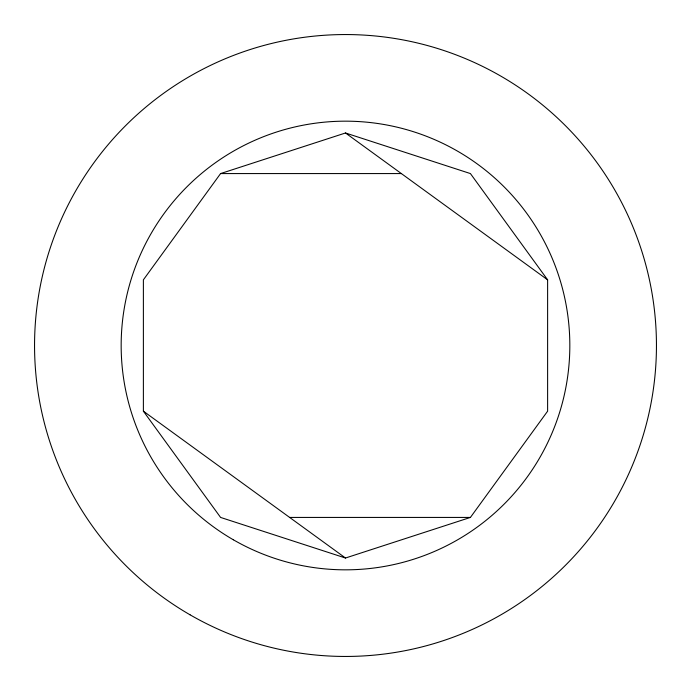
<?xml version="1.0" encoding="UTF-8"?>
<svg xmlns="http://www.w3.org/2000/svg" width="691" height="691" viewBox="0 0 691 691"><rect width="100%" height="100%" fill="white"/><g stroke="black" fill="none" stroke-linecap="round" stroke-linejoin="round"><path stroke-width="1.04" d="M220.584 173.571L143.382 279.829L143.382 411.171L220.584 517.429L345.5 558.017L470.416 517.429L547.618 411.171L547.618 279.829L470.416 173.571L345.5 132.983L220.584 173.571L401.497 173.571M289.503 517.429L470.416 517.429M345.5 132.983L547.618 279.829M143.382 411.171L345.5 558.017M233.333 539.775A224.325 224.325 0 0 0 569.825 345.5A224.325 224.325 0 0 0 233.333 151.225A224.325 224.325 0 0 0 233.333 539.775M190.025 614.791A310.95 310.95 0 0 0 656.45 345.5A310.95 310.95 0 0 0 190.025 76.209A310.95 310.95 0 0 0 190.025 614.791"/></g></svg>
